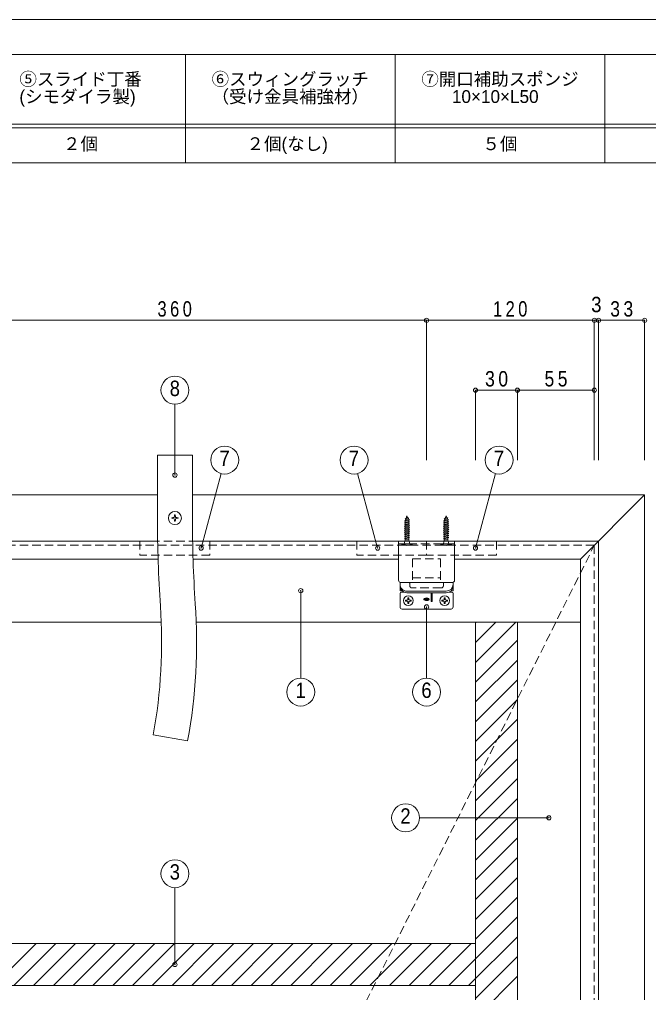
# Model space of a CAD drawing. Units: millimetres at full size, sheet at 1:5. Extents: x -5004 to 1000, y -688 to 1033.
# Drawn here: x 131 to 581, y -9 to 688 of the extents above; entities that cross this region are included whole.
import ezdxf
from ezdxf.enums import TextEntityAlignment as Align

# ---------------------------------------------------------------- set-up
doc = ezdxf.new("R2010")
doc.units = ezdxf.units.MM
doc.header["$LTSCALE"] = 5
doc.header["$PDMODE"] = 32
doc.header["$PDSIZE"] = 3
doc.linetypes.add('DASHED1', pattern=[1.8, 1.2, -0.6])
for name, color, linetype, lineweight in [('2-0_ＫＢ製品', 2, 'DASHED1', 9), ('2-1_躯体', 3, 'Continuous', 9), ('2-2_ハッチ', 7, 'Continuous', 9), ('2-3_寸法', 4, 'Continuous', 9), ('2-4_引出線字', 4, 'Continuous', 9), ('2-5_文字', 7, 'Continuous', 9), ('2-8_他製品', 7, 'Continuous', 18), ('2-A_ベース', 3, 'Continuous', 9), ('2-B_2-Bﾚｲﾔ', 7, 'Continuous', 9), ('F-0_図面枠', 6, 'Continuous', 9), ('F-5_F-5ﾚｲﾔ', 7, 'Continuous', 9)]:
    doc.layers.add(name, color=color, linetype=linetype, lineweight=lineweight)
doc.styles.add('HGｺﾞｼｯｸM', font='')
doc.styles.get('HGｺﾞｼｯｸM').set_extended_font_data('HGｺﾞｼｯｸM')

msp = doc.modelspace()

# ---------------------------------------------------------------- linework, layer by layer
at = {"layer": '2-0_ＫＢ製品'}
for p, q in [((542.5, 311.25), (-57.5, 311.25)), ((242.5, -288.75), (542.5, 311.25)), ((542.5, -288.75), (542.5, 311.25))]:
    msp.add_line(p, q, dxfattribs=at)
at = {"layer": '2-1_躯体'}
for p, q in [((232.744, 256.25), (-47.5, 256.25)), ((532.5, 256.25), (257.76, 256.25)), ((487.5, -233.75), (487.5, 256.25))]:
    msp.add_line(p, q, dxfattribs=at)
at = {"layer": '2-2_ハッチ'}
for p, q in [((458.015, 256.25), (457.5, 255.735)), ((472.157, 256.25), (457.5, 241.593)), ((486.299, 256.25), (457.5, 227.451)), ((487.5, 243.308), (457.5, 213.308)), ((487.5, 229.166), (457.5, 199.166)), ((487.5, 215.024), (457.5, 185.024)), ((487.5, 200.882), (457.5, 170.882)), ((487.5, 186.74), (457.5, 156.74)), ((487.5, 172.598), (457.5, 142.598)), ((487.5, 158.456), (457.5, 128.456)), ((487.5, 144.313), (457.5, 114.313)), ((487.5, 130.171), (457.5, 100.171)), ((487.5, 116.029), (457.5, 86.029)), ((487.5, 101.887), (457.5, 71.887)), ((487.5, 87.745), (457.5, 57.745)), ((487.5, 73.603), (457.5, 43.603)), ((487.5, 59.461), (457.5, 29.461)), ((487.5, 45.319), (438.431, -3.75)), ((487.5, 31.176), (452.574, -3.75)), ((143.162, 26.25), (113.162, -3.75)), ((157.304, 26.25), (127.304, -3.75)), ((171.447, 26.25), (141.447, -3.75)), ((185.589, 26.25), (155.589, -3.75)), ((199.731, 26.25), (169.731, -3.75)), ((213.873, 26.25), (183.873, -3.75)), ((228.015, 26.25), (198.015, -3.75)), ((242.157, 26.25), (212.157, -3.75)), ((256.299, 26.25), (226.299, -3.75)), ((270.442, 26.25), (240.442, -3.75)), ((284.584, 26.25), (254.584, -3.75)), ((298.726, 26.25), (268.726, -3.75)), ((312.868, 26.25), (282.868, -3.75)), ((327.01, 26.25), (297.01, -3.75)), ((341.152, 26.25), (311.152, -3.75)), ((355.294, 26.25), (325.294, -3.75)), ((369.437, 26.25), (339.437, -3.75)), ((383.579, 26.25), (353.579, -3.75)), ((397.721, 26.25), (367.721, -3.75)), ((411.863, 26.25), (381.863, -3.75)), ((426.005, 26.25), (396.005, -3.75)), ((440.147, 26.25), (410.147, -3.75)), ((454.289, 26.25), (424.289, -3.75)), ((487.5, 17.034), (457.5, -12.966)), ((487.5, 2.892), (457.5, -27.108))]:
    msp.add_line(p, q, dxfattribs=at)
at = {"layer": '2-3_寸法'}
for p, q in [((62.5, 472.25), (422.5, 472.25)), ((422.5, 472.25), (542.5, 472.25)), ((422.5, 472.25), (422.5, 372.25)), ((542.5, 472.25), (542.5, 422.25)), ((542.5, 472.25), (545.5, 472.25)), ((545.5, 472.25), (578.5, 472.25)), ((545.5, 472.25), (545.5, 372.25)), ((578.5, 472.25), (578.5, 372.25)), ((487.5, 422.25), (457.5, 422.25)), ((457.5, 422.25), (457.5, 372.25)), ((542.5, 422.25), (487.5, 422.25)), ((487.5, 422.25), (487.5, 372.25)), ((542.5, 422.25), (542.5, 372.25))]:
    msp.add_line(p, q, dxfattribs=at)
for p in [(422.5, 472.25), (542.5, 472.25), (545.5, 472.25), (578.5, 472.25), (457.5, 422.25), (487.5, 422.25), (542.5, 422.25)]:
    msp.add_point(p, dxfattribs=at)
at = {"layer": '2-4_引出線字'}
for p, q in [((242.5, 361.5), (242.5, 412.25)), ((261.25, 309.25), (275.543, 362.591)), ((387.5, 309.25), (373.207, 362.591)), ((457.5, 309.25), (471.793, 362.591)), ((332.5, 278.75), (332.5, 216.25)), ((422.5, 267.15), (422.5, 216.25)), ((510, 116.25), (417.5, 116.25)), ((242.5, 11.25), (242.5, 66.25))]:
    msp.add_line(p, q, dxfattribs=at)
for centre in [(242.5, 422.25), (278.131, 372.25), (370.619, 372.25), (474.381, 372.25), (332.5, 206.25), (422.5, 206.25), (407.5, 116.25), (242.5, 76.25)]:
    msp.add_circle(centre, 10, dxfattribs=at)
for p in [(242.5, 361.5), (261.25, 309.25), (387.5, 309.25), (457.5, 309.25), (332.5, 278.75), (422.5, 267.15), (510, 116.25), (242.5, 11.25)]:
    msp.add_point(p, dxfattribs=at)
at = {"layer": '2-5_文字'}
for p, q in [((230, 330.75), (230, 375.75)), ((255, 375.75), (230, 375.75)), ((255, 330.75), (255, 375.75)), ((240.25, 330.545), (240.25, 330.955)), ((242.025, 331.41), (241.84, 331.225)), ((241.84, 330.275), (242.025, 330.09)), ((242.295, 333), (242.705, 333)), ((242.295, 328.5), (242.705, 328.5)), ((243.16, 331.225), (242.975, 331.41)), ((242.975, 330.09), (243.16, 330.275)), ((244.75, 330.545), (244.75, 330.955)), ((227, 175.75), (251.598, 171.286))]:
    msp.add_line(p, q, dxfattribs=at)
msp.add_circle((242.5, 330.75), 4.7, dxfattribs=at)
for centre, radius, start, end in [((1158.593, 330.75), 928.593, 180, 183.89029), ((242.5, 322.523), 8.727, 94.33948, 104.93959), ((242.5, 338.977), 8.727, 255.06041, 265.66052), ((250.727, 330.75), 8.727, 165.06041, 175.66052), ((250.727, 330.75), 8.727, 184.33948, 194.93959), ((234.273, 330.75), 8.727, 4.33948, 14.93959), ((234.273, 330.75), 8.727, 345.06041, 355.66052), ((242.5, 322.523), 8.727, 75.06041, 85.66052), ((242.5, 338.977), 8.727, 274.33948, 284.93959), ((1158.593, 330.75), 903.593, 180, 183.89029), ((-140.37, 242.417), 373.37, 349.71447, 3.89029), ((-140.37, 242.417), 398.37, 349.71447, 3.89029)]:
    msp.add_arc(centre, radius, start, end, dxfattribs=at)
at = {"layer": '2-8_他製品', "linetype": 'DASHED1', "lineweight": 9}
for p, q in [((217.5, 314.25), (217.5, 304.25)), ((267.5, 314.25), (217.5, 314.25)), ((267.5, 314.25), (267.5, 304.25)), ((372.5, 314.25), (372.5, 304.25)), ((422.5, 314.25), (372.5, 314.25)), ((422.5, 314.25), (422.5, 304.25)), ((422.5, 314.25), (422.5, 304.25)), ((472.5, 314.25), (422.5, 314.25)), ((472.5, 314.25), (472.5, 304.25)), ((442.5, 312.25), (402.5, 312.25)), ((267.5, 304.25), (217.5, 304.25)), ((422.5, 304.25), (372.5, 304.25)), ((412.5, 301.65), (412.5, 284.75)), ((412.5, 301.65), (432.5, 301.65)), ((472.5, 304.25), (422.5, 304.25)), ((432.5, 301.65), (432.5, 284.75)), ((412.5, 288.05), (432.5, 288.05)), ((410.5, 282.25), (410.5, 283.75)), ((433, 280.75), (412, 280.75)), ((434.5, 282.25), (434.5, 283.75))]:
    msp.add_line(p, q, dxfattribs=at)
at = {"layer": '2-8_他製品', "lineweight": 9}
for p, q in [((402.5, 286.25), (402.5, 314.25)), ((442.5, 314.25), (402.5, 314.25)), ((442.5, 286.25), (442.5, 314.25)), ((403.5, 284.75), (403.5, 278.55)), ((403.5, 284.75), (441.5, 284.75)), ((403.5, 278.55), (405.172, 278.55)), ((404, 284.75), (407.8, 284.75)), ((404, 284.75), (409.5, 284.75)), ((441, 284.75), (435.5, 284.75)), ((441, 284.75), (437.2, 284.75)), ((439.828, 278.55), (441.5, 278.55)), ((441.5, 284.75), (441.5, 278.55)), ((403.5, 276.65), (403.5, 267.15)), ((404.5, 277.65), (406.616, 277.65)), ((408.5, 278.413), (436.5, 278.413)), ((408.5, 277.281), (436.5, 277.281)), ((438.384, 277.65), (440.5, 277.65)), ((441.5, 276.65), (441.5, 267.15)), ((405, 265.65), (440, 265.65)), ((457.5, 256.25), (457.5, -233.75)), ((457.5, 26.25), (27.5, 26.25)), ((457.5, -3.75), (27.5, -3.75))]:
    msp.add_line(p, q, dxfattribs=at)
at = {"layer": '2-8_他製品'}
for p, q in [((408.575, 271.981), (407.474, 271.962)), ((408.575, 271.981), (408.98, 272.17)), ((409.169, 272.575), (408.98, 272.17)), ((409.169, 272.575), (409.188, 273.676)), ((409.831, 272.575), (409.812, 273.676)), ((409.831, 272.575), (410.02, 272.17)), ((410.425, 271.981), (410.02, 272.17)), ((410.425, 271.981), (411.526, 271.962)), ((421.056, 273.26), (421.056, 272.302)), ((421.278, 272.24), (421.278, 273.06)), ((421.5, 273.198), (421.5, 272.102)), ((421.722, 273.227), (421.722, 272.073)), ((421.944, 272.917), (421.944, 273.341)), ((421.944, 271.959), (421.944, 272.384)), ((422.167, 273.407), (422.167, 271.893)), ((422.389, 272.65), (422.167, 272.65)), ((422.389, 273.425), (422.389, 271.875)), ((422.611, 273.425), (422.611, 271.875)), ((422.833, 273.381), (422.833, 271.919)), ((423.056, 272.65), (422.945, 272.65)), ((423.056, 272.917), (423.056, 273.277)), ((423.056, 272.023), (423.056, 272.65)), ((423.277, 273.381), (423.277, 271.989)), ((423.5, 273.276), (423.5, 272.761)), ((423.611, 272.65), (423.611, 272.117)), ((423.722, 272.761), (423.722, 273.236)), ((423.835, 272.234), (424.086, 273.171)), ((424.406, 272.65), (423.946, 272.65)), ((425.8, 277.281), (425.8, 270.964)), ((425.8, 272.964), (426.5, 272.964)), ((425.9, 274.926), (426.4, 274.926)), ((426.5, 277.281), (426.5, 270.964)), ((434.575, 271.981), (433.474, 271.962)), ((434.575, 271.981), (434.98, 272.17)), ((435.169, 272.575), (434.98, 272.17)), ((435.169, 272.575), (435.188, 273.676)), ((435.831, 272.575), (435.812, 273.676)), ((435.831, 272.575), (436.02, 272.17)), ((436.425, 271.981), (436.02, 272.17)), ((436.425, 271.981), (437.526, 271.962)), ((408.575, 271.319), (407.474, 271.338)), ((408.575, 271.319), (408.98, 271.13)), ((409.169, 270.725), (408.98, 271.13)), ((409.169, 270.725), (409.188, 269.624)), ((409.831, 270.725), (409.812, 269.624)), ((409.831, 270.725), (410.02, 271.13)), ((410.425, 271.319), (410.02, 271.13)), ((410.425, 271.319), (411.526, 271.338)), ((425.8, 270.964), (426.5, 270.964)), ((434.575, 271.319), (433.474, 271.338)), ((434.575, 271.319), (434.98, 271.13)), ((435.169, 270.725), (434.98, 271.13)), ((435.169, 270.725), (435.188, 269.624)), ((435.831, 270.725), (435.812, 269.624)), ((435.831, 270.725), (436.02, 271.13)), ((436.425, 271.319), (436.02, 271.13)), ((436.425, 271.319), (437.526, 271.338))]:
    msp.add_line(p, q, dxfattribs=at)
for centre in [(409.5, 271.65), (435.5, 271.65)]:
    msp.add_circle(centre, 3.5, dxfattribs=at)
at = {"layer": '2-8_他製品', "lineweight": 9}
for centre, radius, start, end in [((404, 286.25), 1.5, 180, 270), ((441, 286.25), 1.5, 270, 0), ((408.5, 283.413), 5, 179.99999, 270), ((408.5, 282.281), 5, 179.99999, 270), ((436.5, 283.413), 5, 270, 0), ((436.5, 282.281), 5, 270, 0), ((404.5, 276.65), 1, 90, 180), ((440.5, 276.65), 1, 0, 90), ((405, 267.15), 1.5, 179.99999, 270), ((440, 267.15), 1.5, 270, 0)]:
    msp.add_arc(centre, radius, start, end, dxfattribs=at)
at = {"layer": '2-8_他製品', "linetype": 'DASHED1', "lineweight": 9}
for centre, radius, start, end in [((409.5, 283.75), 1, 0, 90), ((412, 282.25), 1.5, 180, 270), ((433, 282.25), 1.5, 270, 0), ((435.5, 283.75), 1, 90, 180)]:
    msp.add_arc(centre, radius, start, end, dxfattribs=at)
at = {"layer": '2-8_他製品'}
for centre, radius, start, end in [((409.5, 271.65), 2.05, 171.25694, 188.74306), ((409.5, 271.65), 2.05, 81.25694, 98.74306), ((409.5, 271.65), 2.05, 351.25694, 8.74306), ((421.167, 272.65), 0.573, 180, 234.462), ((421.167, 272.65), 0.573, 125.5377, 166.5374), ((422.5, 270.784), 2.866, 54.462, 125.5377), ((422.5, 274.516), 2.866, 234.462, 305.538), ((421.389, 273.06), 0.111, 116.0144, 180), ((421.389, 272.24), 0.111, 180, 243.986), ((422.5, 270.784), 2.644, 112.944, 116.0144), ((422.5, 274.516), 2.644, 243.986, 247.056), ((421.478, 273.198), 0.0222, 0, 112.944), ((421.478, 272.102), 0.0222, 247.056, 0), ((421.833, 273.227), 0.111, 105.2575, 180), ((421.833, 272.073), 0.111, 180, 254.742), ((422.5, 270.784), 2.644, 103.2681, 105.2575), ((422.5, 274.516), 2.644, 254.742, 254.794), ((422.5, 274.516), 2.644, 254.794, 257.271), ((422.5, 270.784), 2.644, 102.7289, 103.2681), ((421.922, 273.341), 0.0222, 0, 102.7289), ((421.922, 271.959), 0.0222, 257.271, 360), ((422.856, 273.381), 0.0222, 82.207, 180), ((422.856, 271.919), 0.0222, 180, 277.793), ((422.5, 270.784), 2.644, 79.896, 82.207), ((422.5, 274.516), 2.644, 277.793, 280.104), ((422.945, 273.277), 0.111, 0, 79.896), ((422.945, 272.023), 0.111, 280.104, 0), ((423.611, 272.761), 0.111, 180, 0), ((423.833, 272.65), 0.573, 332.25, 54.462), ((423.833, 272.65), 0.573, 305.538, 315.699), ((435.5, 271.65), 2.05, 171.25694, 188.74306), ((435.5, 271.65), 2.05, 81.25694, 98.74306), ((435.5, 271.65), 2.05, 351.25694, 8.74306), ((409.5, 271.65), 2.05, 261.25694, 278.74306), ((435.5, 271.65), 2.05, 261.25694, 278.74306)]:
    msp.add_arc(centre, radius, start, end, dxfattribs=at)
at = {"layer": '2-A_ベース'}
for p, q in [((-93.5, 347.25), (230, 347.25)), ((255, 347.25), (578.5, 347.25)), ((578.5, 347.25), (532.5, 301.25)), ((578.5, 347.25), (578.5, -324.75)), ((230.147, 314.25), (-60.5, 314.25)), ((545.5, 314.25), (255.151, 314.25)), ((545.5, -291.75), (545.5, 314.25)), ((230.469, 301.25), (82.5, 301.25)), ((402.5, 301.25), (255.482, 301.25)), ((532.5, 301.25), (442.5, 301.25)), ((532.5, -278.75), (532.5, 301.25))]:
    msp.add_line(p, q, dxfattribs=at)
at = {"layer": '2-B_2-Bﾚｲﾔ'}
for p, q in [((407.2, 329.049), (407.552, 329.961)), ((407.2, 327.649), (407.2, 328.443)), ((409.49, 329.86), (409.241, 330.461)), ((409.8, 328.349), (409.8, 329.143)), ((409.8, 326.949), (409.8, 327.743)), ((435.2, 329.049), (435.552, 329.961)), ((435.2, 327.649), (435.2, 328.443)), ((437.49, 329.86), (437.241, 330.461)), ((437.8, 328.349), (437.8, 329.143)), ((437.8, 326.949), (437.8, 327.743)), ((407.2, 326.249), (407.2, 327.043)), ((407.2, 324.849), (407.2, 325.643)), ((407.2, 323.449), (407.2, 324.243)), ((407.2, 322.049), (407.2, 322.843)), ((407.2, 320.649), (407.2, 321.443)), ((409.8, 325.549), (409.8, 326.343)), ((409.8, 324.149), (409.8, 324.943)), ((409.8, 322.749), (409.8, 323.543)), ((409.8, 321.349), (409.8, 322.143)), ((409.8, 319.949), (409.8, 320.743)), ((435.2, 326.249), (435.2, 327.043)), ((435.2, 324.849), (435.2, 325.643)), ((435.2, 323.449), (435.2, 324.243)), ((435.2, 322.049), (435.2, 322.843)), ((435.2, 320.649), (435.2, 321.443)), ((437.8, 325.549), (437.8, 326.343)), ((437.8, 324.149), (437.8, 324.943)), ((437.8, 322.749), (437.8, 323.543)), ((437.8, 321.349), (437.8, 322.143)), ((437.8, 319.949), (437.8, 320.743)), ((406.5, 312.25), (407.2, 315.25)), ((407.2, 319.249), (407.2, 320.043)), ((407.2, 317.849), (407.2, 318.643)), ((407.2, 316.449), (407.2, 317.243)), ((407.2, 315.25), (407.2, 315.843)), ((407.2, 315.25), (409.8, 315.25)), ((409.8, 318.549), (409.8, 319.343)), ((409.8, 317.149), (409.8, 317.943)), ((409.8, 315.25), (409.8, 316.543)), ((409.8, 315.25), (410.5, 312.25)), ((434.5, 312.25), (435.2, 315.25)), ((435.2, 319.249), (435.2, 320.043)), ((435.2, 317.849), (435.2, 318.643)), ((435.2, 316.449), (435.2, 317.243)), ((435.2, 315.25), (435.2, 315.843)), ((435.2, 315.25), (437.8, 315.25)), ((437.8, 318.549), (437.8, 319.343)), ((437.8, 317.149), (437.8, 317.943)), ((437.8, 315.25), (437.8, 316.543)), ((437.8, 315.25), (438.5, 312.25)), ((404.5, 312.25), (412.5, 312.25)), ((404.5, 311.95), (404.5, 312.25)), ((404.5, 311.95), (412.5, 311.95)), ((412.5, 311.95), (412.5, 312.25)), ((432.5, 312.25), (440.5, 312.25)), ((432.5, 311.95), (432.5, 312.25)), ((432.5, 311.95), (440.5, 311.95)), ((440.5, 311.95), (440.5, 312.25))]:
    msp.add_line(p, q, dxfattribs=at)
for points in [[(407.2, 329.049), (409.49, 329.86), (410.237, 329.429), (409.8, 329.143), (407.2, 328.443), (406.675, 328.746)], [(409.8, 327.743), (407.2, 327.043), (406.675, 327.346), (407.2, 327.649), (409.8, 328.349), (410.325, 328.046)], [(407.093, 330.226), (407.84, 330.657), (408.953, 331.157), (409.7, 330.726), (409.241, 330.461), (407.552, 329.961)], [(435.2, 329.049), (437.49, 329.86), (438.237, 329.429), (437.8, 329.143), (435.2, 328.443), (434.675, 328.746)], [(437.8, 327.743), (435.2, 327.043), (434.675, 327.346), (435.2, 327.649), (437.8, 328.349), (438.325, 328.046)], [(435.093, 330.226), (435.84, 330.657), (436.953, 331.157), (437.7, 330.726), (437.241, 330.461), (435.552, 329.961)], [(409.8, 326.343), (407.2, 325.643), (406.675, 325.946), (407.2, 326.249), (409.8, 326.949), (410.325, 326.646)], [(409.8, 324.943), (407.2, 324.243), (406.675, 324.546), (407.2, 324.849), (409.8, 325.549), (410.325, 325.246)], [(409.8, 323.543), (407.2, 322.843), (406.675, 323.146), (407.2, 323.449), (409.8, 324.149), (410.325, 323.846)], [(409.8, 322.143), (407.2, 321.443), (406.675, 321.746), (407.2, 322.049), (409.8, 322.749), (410.325, 322.446)], [(409.8, 320.743), (407.2, 320.043), (406.675, 320.346), (407.2, 320.649), (409.8, 321.349), (410.325, 321.046)], [(437.8, 326.343), (435.2, 325.643), (434.675, 325.946), (435.2, 326.249), (437.8, 326.949), (438.325, 326.646)], [(437.8, 324.943), (435.2, 324.243), (434.675, 324.546), (435.2, 324.849), (437.8, 325.549), (438.325, 325.246)], [(437.8, 323.543), (435.2, 322.843), (434.675, 323.146), (435.2, 323.449), (437.8, 324.149), (438.325, 323.846)], [(437.8, 322.143), (435.2, 321.443), (434.675, 321.746), (435.2, 322.049), (437.8, 322.749), (438.325, 322.446)], [(437.8, 320.743), (435.2, 320.043), (434.675, 320.346), (435.2, 320.649), (437.8, 321.349), (438.325, 321.046)], [(409.8, 319.343), (407.2, 318.643), (406.675, 318.946), (407.2, 319.249), (409.8, 319.949), (410.325, 319.646)], [(409.8, 317.943), (407.2, 317.243), (406.675, 317.546), (407.2, 317.849), (409.8, 318.549), (410.325, 318.246)], [(409.8, 316.543), (407.2, 315.843), (406.675, 316.146), (407.2, 316.449), (409.8, 317.149), (410.325, 316.846)], [(437.8, 319.343), (435.2, 318.643), (434.675, 318.946), (435.2, 319.249), (437.8, 319.949), (438.325, 319.646)], [(437.8, 317.943), (435.2, 317.243), (434.675, 317.546), (435.2, 317.849), (437.8, 318.549), (438.325, 318.246)], [(437.8, 316.543), (435.2, 315.843), (434.675, 316.146), (435.2, 316.449), (437.8, 317.149), (438.325, 316.846)]]:
    msp.add_lwpolyline(points, close=True, dxfattribs=at)
for points in [[(407.84, 330.657), (408.5, 332.25), (408.953, 331.157)], [(435.84, 330.657), (436.5, 332.25), (436.953, 331.157)]]:
    msp.add_lwpolyline(points, dxfattribs=at)
for centre in [(408.5, 320.389), (436.5, 320.389)]:
    msp.add_arc(centre, 9.339, 244.63876, 295.36124, dxfattribs=at)
at = {"layer": 'F-0_図面枠'}
msp.add_line((1000, 687.5), (-1000, 687.5), dxfattribs=at)
at = {"layer": 'F-5_F-5ﾚｲﾔ'}
for p, q in [((1000, 687.5), (-1000, 687.5)), ((1000, 662.5), (-500, 662.5)), ((250, 585), (250, 662.5)), ((400, 585), (400, 662.5)), ((550, 585), (550, 662.5)), ((-500, 612.5), (1000, 612.5)), ((-500, 610), (1000, 610)), ((-1000, 585), (1000, 585))]:
    msp.add_line(p, q, dxfattribs=at)

# ---------------------------------------------------------------- texts
at = {"layer": '2-3_寸法', "color": 7, "style": 'HGｺﾞｼｯｸM', "width": 0.9}
msp.add_text('3', height=11, dxfattribs=at).set_placement((540.25, 474.75), align=Align.BOTTOM_LEFT)
at = {"layer": '2-3_寸法', "color": 7, "char_height": 11, "attachment_point": 7, "style": 'HGｺﾞｼｯｸM'}
for s, insert in [('\\T1.38;\\W0.8;360', (230, 474.75)), ('\\T1.38;\\W0.8;120', (470, 474.75)), ('\\T1.36;\\W0.85;33', (553.875, 474.75)), ('\\T1.36;\\W0.85;30', (464.375, 424.75)), ('\\T1.36;\\W0.85;55', (506.875, 424.75))]:
    msp.add_mtext(s, dxfattribs=dict(at, insert=insert))
at = {"layer": '2-5_文字', "style": 'HGｺﾞｼｯｸM', "width": 0.9}
for s, p in [('8', (238.75, 414.75)), ('7', (274.381, 364.75)), ('7', (366.869, 364.75)), ('7', (470.631, 364.75)), ('1', (328.75, 198.75)), ('6', (418.75, 198.75)), ('2', (403.75, 108.75)), ('3', (238.75, 68.75))]:
    msp.add_text(s, height=11, dxfattribs=at).set_placement(p, align=Align.BOTTOM_LEFT)
at = {"layer": 'F-5_F-5ﾚｲﾔ', "style": 'HGｺﾞｼｯｸM'}
for s, p in [('⑤スライド丁番', (131.25, 637.5)), ('⑥スウィングラッチ', (268.75, 637.5)), ('⑦開口補助スポンジ', (418.75, 637.5)), ('(シモダイラ製)', (131.25, 625)), ('（受け金具補強材）', (268.75, 625)), ('10×10×L50', (440.625, 625)), ('２個', (162.5, 591.25)), ('２個(なし)', (293.75, 591.25)), ('５個', (462.5, 591.25))]:
    msp.add_text(s, height=9.164, dxfattribs=at).set_placement(p, align=Align.BOTTOM_LEFT)

doc.saveas('drawing.dxf')
